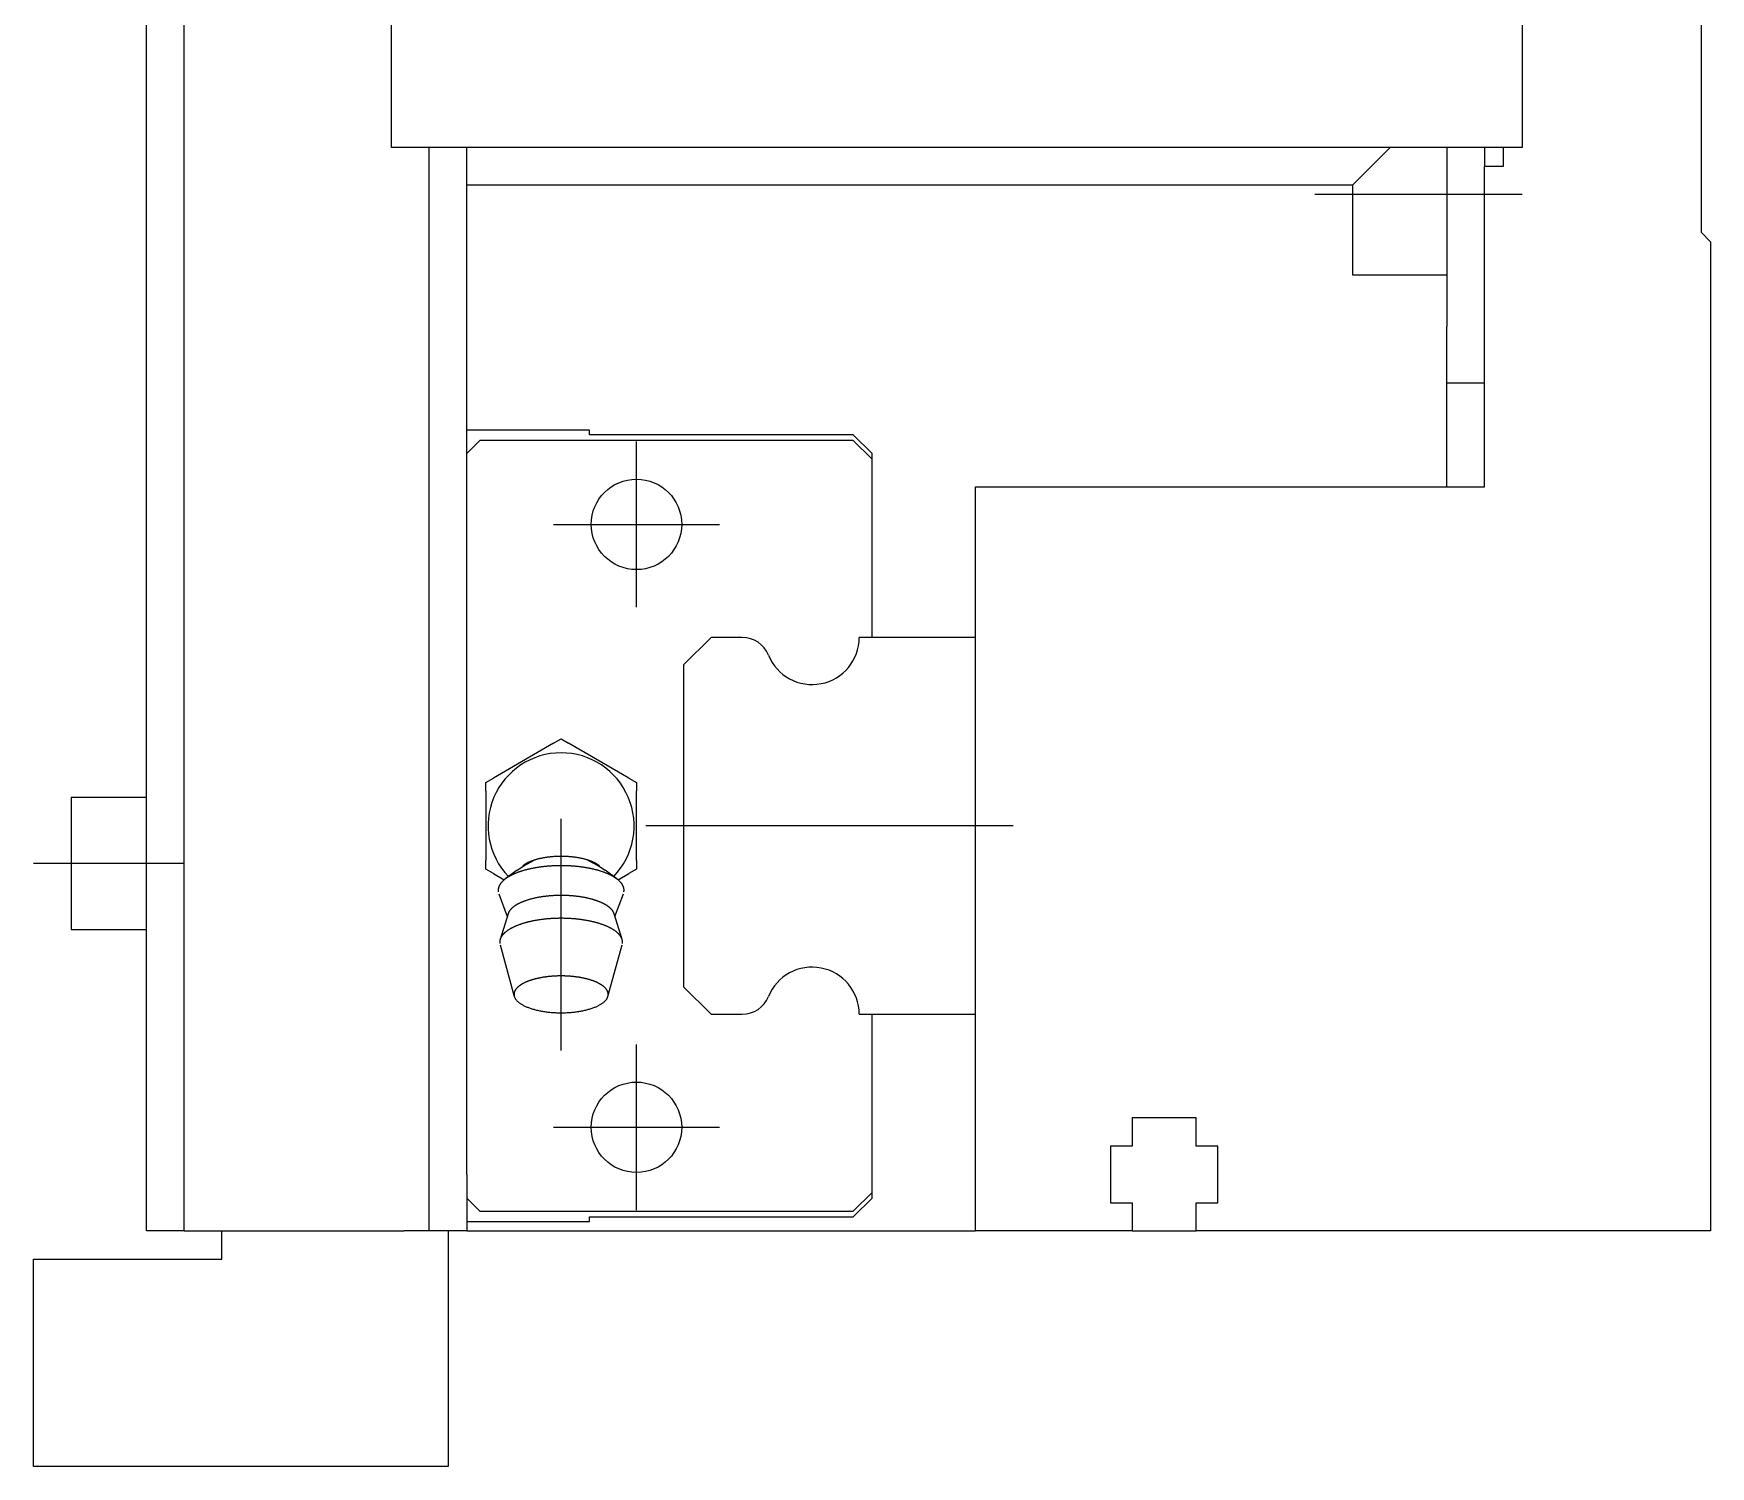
# Model space of a CAD drawing. Extents: x -94 to 687, y -24 to 362.
# Drawn here: x 597.7 to 686.7, y 139.9 to 215.9 of the extents above; entities that cross this region are included whole.
import ezdxf

# ---------------------------------------------------------------- set-up
doc = ezdxf.new("R2010")
doc.units = 0
doc.linetypes.add('CENTER', pattern=[50.8, 31.75, -6.35, 6.35, -6.35])
doc.layers.get('0').update_dxf_attribs({"linetype": 'CONTINUOUS'})
doc.layers.add('CENTER', color=1, linetype='CENTER')

msp = doc.modelspace()

# ---------------------------------------------------------------- linework, layer by layer
at = {"color": 7, "linetype": 'CONTINUOUS'}
for p, q in [((603.66, 155.4), (603.66, 344.4)), ((605.66, 155.4), (605.66, 344.4)), ((686.16, 294.4), (686.16, 205.4)), ((616.66, 209.9), (616.66, 289.9)), ((676.66, 289.9), (676.66, 209.9)), ((676.66, 209.9), (616.66, 209.9)), ((618.66, 155.4), (618.66, 209.9)), ((620.66, 155.4), (620.66, 209.9)), ((669.66, 209.9), (667.66, 207.9)), ((672.66, 209.9), (672.66, 200.4)), ((674.66, 209.9), (674.66, 208.9)), ((675.66, 209.9), (675.66, 208.9)), ((674.66, 191.9), (674.66, 208.9)), ((675.66, 208.9), (674.66, 208.9)), ((667.66, 207.9), (620.66, 207.9)), ((667.66, 207.9), (667.66, 207.4)), ((667.66, 207.4), (667.66, 203.15)), ((686.66, 204.9), (686.16, 205.4)), ((686.66, 204.9), (686.66, 152.4)), ((667.66, 203.15), (672.66, 203.15)), ((672.66, 197.4), (672.66, 200.4)), ((672.66, 191.9), (672.66, 197.4)), ((674.66, 197.4), (672.66, 197.4)), ((627.16, 194.9), (620.66, 194.9)), ((621.35, 194.35), (620.66, 193.66)), ((641.163, 194.35), (621.35, 194.35)), ((627.16, 194.65), (627.16, 194.9)), ((641.163, 194.65), (627.16, 194.65)), ((642.16, 193.653), (641.163, 194.65)), ((642.16, 193.353), (641.163, 194.35)), ((642.16, 193.353), (642.16, 193.653)), ((642.16, 183.9), (642.16, 193.353)), ((647.66, 191.9), (674.66, 191.9)), ((647.66, 183.9), (647.66, 191.9)), ((633.617, 183.9), (632.16, 182.443)), ((635.272, 183.9), (633.617, 183.9)), ((647.66, 183.9), (641.48, 183.9)), ((647.66, 163.9), (647.66, 183.9)), ((647.66, 163.9), (647.66, 183.9)), ((632.16, 182.443), (632.16, 165.357)), ((625.259, 178.282), (622.066, 176.438)), ((625.259, 178.282), (625.66, 178.513)), ((625.66, 178.513), (626.061, 178.282)), ((629.254, 176.438), (626.061, 178.282)), ((621.665, 176.207), (622.066, 176.438)), ((629.254, 176.438), (629.655, 176.207)), ((599.66, 175.4), (599.66, 171.9)), ((603.66, 175.4), (599.66, 175.4)), ((621.665, 175.744), (621.665, 176.207)), ((621.665, 175.744), (621.665, 172.056)), ((629.655, 176.207), (629.655, 175.744)), ((629.655, 172.056), (629.655, 175.744)), ((599.66, 171.9), (599.66, 168.4)), ((621.665, 171.593), (621.665, 172.056)), ((623.322, 171.55), (623.674, 171.784)), ((623.674, 171.784), (624.235, 172.08)), ((627.085, 172.08), (627.646, 171.784)), ((627.646, 171.784), (627.998, 171.55)), ((629.655, 172.056), (629.655, 171.593)), ((622.066, 171.362), (621.665, 171.593)), ((622.066, 171.362), (622.635, 171.033)), ((623.322, 171.55), (622.699, 171.083)), ((628.621, 171.083), (627.998, 171.55)), ((628.685, 171.033), (629.254, 171.362)), ((629.655, 171.593), (629.254, 171.362)), ((622.354, 170.293), (622.8, 169.086)), ((628.52, 169.086), (628.966, 170.293)), ((622.846, 169.232), (622.424, 167.871)), ((628.896, 167.871), (628.474, 169.232)), ((599.66, 168.4), (603.66, 168.4)), ((622.419, 167.581), (623.174, 164.851)), ((628.146, 164.851), (628.901, 167.581)), ((632.16, 165.357), (633.617, 163.9)), ((633.617, 163.9), (635.272, 163.9)), ((641.48, 163.9), (647.66, 163.9)), ((642.16, 154.447), (642.16, 163.9)), ((647.66, 152.4), (647.66, 163.9)), ((655.96, 158.4), (655.96, 156.9)), ((659.36, 158.4), (655.96, 158.4)), ((659.36, 156.9), (659.36, 158.4)), ((654.81, 156.9), (654.81, 153.9)), ((655.96, 156.9), (654.81, 156.9)), ((660.51, 156.9), (659.36, 156.9)), ((660.51, 153.9), (660.51, 156.9)), ((603.66, 152.4), (603.66, 155.4)), ((605.66, 152.4), (605.66, 155.4)), ((618.66, 152.4), (618.66, 155.4)), ((620.66, 155.4), (620.66, 152.4)), ((620.66, 154.14), (621.35, 153.45)), ((641.163, 153.45), (642.16, 154.447)), ((641.163, 153.15), (642.16, 154.147)), ((642.16, 154.147), (642.16, 154.447)), ((621.35, 153.45), (641.163, 153.45)), ((627.16, 153.15), (641.163, 153.15)), ((627.16, 152.9), (627.16, 153.15)), ((654.81, 153.9), (655.96, 153.9)), ((655.96, 153.9), (655.96, 152.4)), ((659.36, 153.9), (660.51, 153.9)), ((659.36, 152.4), (659.36, 153.9)), ((605.66, 152.4), (603.66, 152.4)), ((605.66, 152.4), (608.993, 152.4)), ((607.66, 150.9), (607.66, 152.4)), ((608.993, 152.4), (617.327, 152.4)), ((618.66, 152.4), (617.327, 152.4)), ((620.66, 152.4), (618.66, 152.4)), ((619.66, 152.4), (619.66, 139.9)), ((620.66, 152.9), (627.16, 152.9)), ((620.66, 152.4), (647.66, 152.4)), ((655.96, 152.4), (647.66, 152.4)), ((655.96, 152.4), (659.36, 152.4)), ((686.66, 152.4), (659.36, 152.4)), ((597.66, 139.9), (597.66, 150.9)), ((597.66, 150.9), (607.66, 150.9)), ((619.66, 139.9), (597.66, 139.9))]:
    msp.add_line(p, q, dxfattribs=at)
for points in [[(625.66, 171.785, 0), (625.624, 171.784, 0), (625.589, 171.784, 0), (625.553, 171.784, 0), (625.517, 171.783, 0), (625.481, 171.783, 0), (625.446, 171.782, 0), (625.41, 171.781, 0), (625.374, 171.78, 0), (625.339, 171.778, 0), (625.303, 171.777, 0), (625.268, 171.776, 0), (625.232, 171.774, 0), (625.197, 171.772, 0), (625.162, 171.77, 0), (625.126, 171.768, 0), (625.091, 171.765, 0), (625.056, 171.763, 0), (625.021, 171.76, 0), (624.986, 171.758, 0), (624.951, 171.755, 0), (624.916, 171.752, 0), (624.881, 171.749, 0), (624.846, 171.745, 0), (624.812, 171.742, 0), (624.777, 171.738, 0), (624.743, 171.734, 0), (624.708, 171.73, 0), (624.674, 171.726, 0), (624.64, 171.722, 0), (624.606, 171.718, 0), (624.572, 171.713, 0), (624.539, 171.709, 0), (624.505, 171.704, 0), (624.472, 171.699, 0), (624.438, 171.694, 0), (624.405, 171.689, 0), (624.372, 171.684, 0), (624.339, 171.678, 0), (624.306, 171.673, 0), (624.274, 171.667, 0), (624.241, 171.661, 0), (624.209, 171.655, 0), (624.177, 171.649, 0), (624.145, 171.643, 0), (624.113, 171.636, 0), (624.082, 171.63, 0), (624.05, 171.623, 0), (624.019, 171.616, 0), (623.988, 171.609, 0), (623.957, 171.602, 0), (623.926, 171.595, 0), (623.896, 171.588, 0), (623.866, 171.58, 0), (623.836, 171.573, 0), (623.806, 171.565, 0), (623.776, 171.557, 0), (623.747, 171.549, 0), (623.718, 171.541, 0), (623.689, 171.533, 0), (623.66, 171.525, 0), (623.631, 171.516, 0), (623.603, 171.508, 0), (623.575, 171.499, 0), (623.547, 171.49, 0), (623.52, 171.481, 0), (623.492, 171.472, 0), (623.465, 171.463, 0), (623.439, 171.454, 0), (623.412, 171.445, 0), (623.386, 171.435, 0), (623.36, 171.426, 0), (623.334, 171.416, 0), (623.308, 171.406, 0), (623.283, 171.396, 0), (623.258, 171.386, 0), (623.233, 171.376, 0), (623.209, 171.366, 0), (623.185, 171.356, 0), (623.161, 171.345, 0), (623.137, 171.335, 0), (623.114, 171.324, 0), (623.091, 171.314, 0), (623.069, 171.303, 0), (623.046, 171.292, 0), (623.024, 171.281, 0), (623.002, 171.27, 0), (622.981, 171.259, 0), (622.96, 171.247, 0), (622.939, 171.236, 0), (622.918, 171.225, 0), (622.898, 171.213, 0), (622.878, 171.202, 0), (622.858, 171.19, 0), (622.839, 171.178, 0), (622.82, 171.166, 0), (622.801, 171.154, 0), (622.783, 171.142, 0), (622.765, 171.13, 0), (622.747, 171.118, 0), (622.73, 171.106, 0), (622.713, 171.094, 0), (622.696, 171.081, 0), (622.68, 171.069, 0), (622.664, 171.056, 0), (622.649, 171.044, 0), (622.633, 171.031, 0), (622.618, 171.019, 0), (622.604, 171.006, 0), (622.589, 170.993, 0), (622.576, 170.98, 0), (622.562, 170.967, 0), (622.549, 170.954, 0), (622.536, 170.941, 0), (622.524, 170.928, 0), (622.511, 170.915, 0), (622.5, 170.902, 0), (622.488, 170.889, 0), (622.477, 170.875, 0), (622.467, 170.862, 0), (622.456, 170.849, 0), (622.446, 170.835, 0), (622.437, 170.822, 0), (622.428, 170.808, 0), (622.419, 170.795, 0), (622.41, 170.781, 0), (622.402, 170.768, 0), (622.395, 170.754, 0), (622.387, 170.74, 0)], [(627.69, 171.779, 0), (627.673, 171.793, 0), (627.655, 171.806, 0), (627.637, 171.82, 0), (627.617, 171.834, 0), (627.598, 171.847, 0), (627.577, 171.86, 0), (627.556, 171.873, 0), (627.534, 171.886, 0), (627.512, 171.899, 0), (627.49, 171.912, 0), (627.466, 171.924, 0), (627.442, 171.937, 0), (627.418, 171.949, 0), (627.393, 171.961, 0), (627.368, 171.973, 0), (627.341, 171.984, 0), (627.315, 171.996, 0), (627.288, 172.007, 0), (627.26, 172.018, 0), (627.232, 172.029, 0), (627.204, 172.04, 0), (627.175, 172.05, 0), (627.145, 172.06, 0), (627.115, 172.071, 0), (627.085, 172.08, 0), (627.054, 172.09, 0), (627.023, 172.1, 0), (626.991, 172.109, 0), (626.959, 172.118, 0), (626.926, 172.127, 0), (626.894, 172.135, 0), (626.86, 172.144, 0), (626.827, 172.152, 0), (626.793, 172.16, 0), (626.758, 172.167, 0), (626.724, 172.175, 0), (626.689, 172.182, 0), (626.653, 172.189, 0), (626.618, 172.196, 0), (626.582, 172.202, 0), (626.545, 172.208, 0), (626.509, 172.214, 0), (626.472, 172.22, 0), (626.435, 172.225, 0), (626.398, 172.231, 0), (626.36, 172.235, 0), (626.323, 172.24, 0), (626.285, 172.245, 0), (626.247, 172.249, 0), (626.208, 172.253, 0), (626.17, 172.256, 0), (626.131, 172.26, 0), (626.092, 172.263, 0), (626.054, 172.266, 0), (626.015, 172.268, 0), (625.975, 172.27, 0), (625.936, 172.272, 0), (625.897, 172.274, 0), (625.858, 172.276, 0), (625.818, 172.277, 0), (625.779, 172.278, 0), (625.739, 172.279, 0), (625.7, 172.279, 0), (625.66, 172.279, 0), (625.62, 172.279, 0), (625.581, 172.279, 0), (625.541, 172.278, 0), (625.502, 172.277, 0), (625.462, 172.276, 0), (625.423, 172.274, 0), (625.384, 172.272, 0), (625.345, 172.27, 0), (625.305, 172.268, 0), (625.266, 172.266, 0), (625.228, 172.263, 0), (625.189, 172.26, 0), (625.15, 172.256, 0), (625.112, 172.253, 0), (625.073, 172.249, 0), (625.035, 172.245, 0), (624.997, 172.24, 0), (624.96, 172.235, 0), (624.922, 172.231, 0), (624.885, 172.225, 0), (624.848, 172.22, 0), (624.811, 172.214, 0), (624.775, 172.208, 0), (624.738, 172.202, 0), (624.702, 172.196, 0), (624.667, 172.189, 0), (624.631, 172.182, 0), (624.596, 172.175, 0), (624.562, 172.167, 0), (624.527, 172.16, 0), (624.493, 172.152, 0), (624.46, 172.144, 0), (624.426, 172.135, 0), (624.394, 172.127, 0), (624.361, 172.118, 0), (624.329, 172.109, 0), (624.297, 172.1, 0), (624.266, 172.09, 0), (624.235, 172.08, 0), (624.205, 172.071, 0), (624.175, 172.06, 0), (624.145, 172.05, 0), (624.116, 172.04, 0), (624.088, 172.029, 0), (624.06, 172.018, 0), (624.032, 172.007, 0), (624.005, 171.996, 0), (623.979, 171.984, 0), (623.952, 171.973, 0), (623.927, 171.961, 0), (623.902, 171.949, 0), (623.878, 171.937, 0), (623.854, 171.924, 0), (623.83, 171.912, 0), (623.808, 171.899, 0), (623.786, 171.886, 0), (623.764, 171.873, 0), (623.743, 171.86, 0), (623.722, 171.847, 0), (623.703, 171.834, 0), (623.683, 171.82, 0), (623.665, 171.806, 0), (623.647, 171.793, 0), (623.63, 171.779, 0)], [(628.933, 170.74, 0), (628.925, 170.754, 0), (628.918, 170.768, 0), (628.91, 170.781, 0), (628.901, 170.795, 0), (628.892, 170.808, 0), (628.883, 170.822, 0), (628.874, 170.835, 0), (628.864, 170.849, 0), (628.853, 170.862, 0), (628.843, 170.875, 0), (628.832, 170.889, 0), (628.82, 170.902, 0), (628.809, 170.915, 0), (628.796, 170.928, 0), (628.784, 170.941, 0), (628.771, 170.954, 0), (628.758, 170.967, 0), (628.744, 170.98, 0), (628.731, 170.993, 0), (628.716, 171.006, 0), (628.702, 171.019, 0), (628.687, 171.031, 0), (628.671, 171.044, 0), (628.656, 171.056, 0), (628.64, 171.069, 0), (628.624, 171.081, 0), (628.607, 171.094, 0), (628.59, 171.106, 0), (628.573, 171.118, 0), (628.555, 171.13, 0), (628.537, 171.142, 0), (628.519, 171.154, 0), (628.5, 171.166, 0), (628.481, 171.178, 0), (628.462, 171.19, 0), (628.442, 171.202, 0), (628.422, 171.213, 0), (628.402, 171.225, 0), (628.381, 171.236, 0), (628.36, 171.247, 0), (628.339, 171.259, 0), (628.318, 171.27, 0), (628.296, 171.281, 0), (628.274, 171.292, 0), (628.251, 171.303, 0), (628.229, 171.314, 0), (628.206, 171.324, 0), (628.183, 171.335, 0), (628.159, 171.345, 0), (628.135, 171.356, 0), (628.111, 171.366, 0), (628.087, 171.376, 0), (628.062, 171.386, 0), (628.037, 171.396, 0), (628.012, 171.406, 0), (627.986, 171.416, 0), (627.96, 171.426, 0), (627.934, 171.435, 0), (627.908, 171.445, 0), (627.881, 171.454, 0), (627.855, 171.463, 0), (627.828, 171.472, 0), (627.8, 171.481, 0), (627.773, 171.49, 0), (627.745, 171.499, 0), (627.717, 171.508, 0), (627.689, 171.516, 0), (627.66, 171.525, 0), (627.631, 171.533, 0), (627.602, 171.541, 0), (627.573, 171.549, 0), (627.544, 171.557, 0), (627.514, 171.565, 0), (627.484, 171.573, 0), (627.454, 171.58, 0), (627.424, 171.588, 0), (627.394, 171.595, 0), (627.363, 171.602, 0), (627.332, 171.609, 0), (627.301, 171.616, 0), (627.27, 171.623, 0), (627.238, 171.63, 0), (627.207, 171.636, 0), (627.175, 171.643, 0), (627.143, 171.649, 0), (627.111, 171.655, 0), (627.079, 171.661, 0), (627.046, 171.667, 0), (627.014, 171.673, 0), (626.981, 171.678, 0), (626.948, 171.684, 0), (626.915, 171.689, 0), (626.882, 171.694, 0), (626.848, 171.699, 0), (626.815, 171.704, 0), (626.781, 171.709, 0), (626.748, 171.713, 0), (626.714, 171.718, 0), (626.68, 171.722, 0), (626.646, 171.726, 0), (626.612, 171.73, 0), (626.577, 171.734, 0), (626.543, 171.738, 0), (626.508, 171.742, 0), (626.474, 171.745, 0), (626.439, 171.749, 0), (626.404, 171.752, 0), (626.369, 171.755, 0), (626.334, 171.758, 0), (626.299, 171.76, 0), (626.264, 171.763, 0), (626.229, 171.765, 0), (626.194, 171.768, 0), (626.158, 171.77, 0), (626.123, 171.772, 0), (626.088, 171.774, 0), (626.052, 171.776, 0), (626.017, 171.777, 0), (625.981, 171.778, 0), (625.946, 171.78, 0), (625.91, 171.781, 0), (625.874, 171.782, 0), (625.839, 171.783, 0), (625.803, 171.783, 0), (625.767, 171.784, 0), (625.731, 171.784, 0), (625.696, 171.784, 0), (625.66, 171.785, 0)], [(622.387, 170.74, 0), (622.386, 170.738, 0), (622.385, 170.735, 0), (622.383, 170.733, 0), (622.382, 170.73, 0), (622.381, 170.727, 0), (622.38, 170.725, 0), (622.378, 170.722, 0), (622.377, 170.72, 0), (622.376, 170.717, 0), (622.375, 170.714, 0), (622.373, 170.712, 0), (622.372, 170.709, 0), (622.371, 170.707, 0), (622.37, 170.704, 0), (622.369, 170.702, 0), (622.368, 170.699, 0), (622.366, 170.696, 0), (622.365, 170.694, 0), (622.364, 170.691, 0), (622.363, 170.689, 0), (622.362, 170.686, 0), (622.361, 170.683, 0), (622.36, 170.681, 0), (622.359, 170.678, 0), (622.358, 170.676, 0), (622.357, 170.673, 0), (622.356, 170.67, 0), (622.355, 170.668, 0), (622.354, 170.665, 0), (622.353, 170.663, 0), (622.352, 170.66, 0), (622.351, 170.657, 0), (622.35, 170.655, 0), (622.349, 170.652, 0), (622.349, 170.65, 0), (622.348, 170.647, 0), (622.347, 170.644, 0), (622.346, 170.642, 0), (622.345, 170.639, 0), (622.344, 170.637, 0), (622.343, 170.634, 0), (622.343, 170.631, 0), (622.342, 170.629, 0), (622.341, 170.626, 0), (622.34, 170.624, 0), (622.34, 170.621, 0), (622.339, 170.618, 0), (622.338, 170.616, 0), (622.338, 170.613, 0), (622.337, 170.611, 0), (622.336, 170.608, 0), (622.336, 170.605, 0), (622.335, 170.603, 0), (622.334, 170.6, 0), (622.334, 170.597, 0), (622.333, 170.595, 0), (622.332, 170.592, 0), (622.332, 170.59, 0), (622.331, 170.587, 0), (622.331, 170.584, 0), (622.33, 170.582, 0), (622.33, 170.579, 0), (622.329, 170.577, 0), (622.329, 170.574, 0), (622.328, 170.571, 0), (622.328, 170.569, 0), (622.327, 170.566, 0), (622.327, 170.563, 0), (622.326, 170.561, 0), (622.326, 170.558, 0), (622.326, 170.556, 0), (622.325, 170.553, 0), (622.325, 170.55, 0), (622.325, 170.548, 0), (622.324, 170.545, 0), (622.324, 170.542, 0), (622.324, 170.54, 0), (622.323, 170.537, 0), (622.323, 170.535, 0), (622.323, 170.532, 0), (622.322, 170.529, 0), (622.322, 170.527, 0), (622.322, 170.524, 0), (622.322, 170.521, 0), (622.322, 170.519, 0), (622.321, 170.516, 0), (622.321, 170.514, 0), (622.321, 170.511, 0), (622.321, 170.508, 0), (622.321, 170.506, 0), (622.321, 170.503, 0), (622.32, 170.5, 0), (622.32, 170.498, 0), (622.32, 170.495, 0), (622.32, 170.493, 0), (622.32, 170.49, 0), (622.32, 170.487, 0), (622.32, 170.485, 0), (622.32, 170.482, 0), (622.32, 170.479, 0), (622.32, 170.477, 0), (622.32, 170.474, 0), (622.32, 170.472, 0), (622.32, 170.469, 0), (622.32, 170.466, 0), (622.32, 170.464, 0), (622.32, 170.461, 0), (622.32, 170.458, 0), (622.321, 170.456, 0), (622.321, 170.453, 0), (622.321, 170.451, 0), (622.321, 170.448, 0), (622.321, 170.445, 0), (622.321, 170.443, 0), (622.322, 170.44, 0), (622.322, 170.437, 0), (622.322, 170.435, 0), (622.322, 170.432, 0), (622.322, 170.43, 0), (622.323, 170.427, 0), (622.323, 170.424, 0), (622.323, 170.422, 0), (622.324, 170.419, 0), (622.324, 170.416, 0), (622.324, 170.414, 0), (622.325, 170.411, 0), (622.325, 170.409, 0), (622.325, 170.406, 0)], [(625.66, 170.206, 0), (625.626, 170.206, 0), (625.593, 170.206, 0), (625.559, 170.206, 0), (625.525, 170.205, 0), (625.491, 170.204, 0), (625.458, 170.204, 0), (625.424, 170.203, 0), (625.39, 170.201, 0), (625.357, 170.2, 0), (625.323, 170.199, 0), (625.29, 170.197, 0), (625.256, 170.195, 0), (625.223, 170.193, 0), (625.19, 170.191, 0), (625.157, 170.189, 0), (625.123, 170.186, 0), (625.09, 170.184, 0), (625.057, 170.181, 0), (625.024, 170.178, 0), (624.991, 170.175, 0), (624.959, 170.172, 0), (624.926, 170.169, 0), (624.894, 170.165, 0), (624.861, 170.162, 0), (624.829, 170.158, 0), (624.797, 170.154, 0), (624.765, 170.15, 0), (624.733, 170.146, 0), (624.701, 170.141, 0), (624.669, 170.137, 0), (624.638, 170.132, 0), (624.606, 170.127, 0), (624.575, 170.122, 0), (624.544, 170.117, 0), (624.513, 170.112, 0), (624.482, 170.106, 0), (624.451, 170.101, 0), (624.421, 170.095, 0), (624.391, 170.089, 0), (624.361, 170.083, 0), (624.331, 170.077, 0), (624.301, 170.071, 0), (624.272, 170.065, 0), (624.242, 170.058, 0), (624.213, 170.051, 0), (624.184, 170.045, 0), (624.156, 170.038, 0), (624.127, 170.031, 0), (624.099, 170.023, 0), (624.071, 170.016, 0), (624.043, 170.009, 0), (624.015, 170.001, 0), (623.988, 169.993, 0), (623.961, 169.985, 0), (623.934, 169.977, 0), (623.907, 169.969, 0), (623.881, 169.961, 0), (623.855, 169.953, 0), (623.829, 169.944, 0), (623.803, 169.936, 0), (623.778, 169.927, 0), (623.753, 169.918, 0), (623.728, 169.909, 0), (623.703, 169.9, 0), (623.679, 169.891, 0), (623.655, 169.882, 0), (623.631, 169.873, 0), (623.608, 169.863, 0), (623.585, 169.853, 0), (623.562, 169.844, 0), (623.539, 169.834, 0), (623.517, 169.824, 0), (623.495, 169.814, 0), (623.474, 169.804, 0), (623.452, 169.794, 0), (623.431, 169.783, 0), (623.411, 169.773, 0), (623.39, 169.762, 0), (623.37, 169.752, 0), (623.35, 169.741, 0), (623.331, 169.73, 0), (623.312, 169.719, 0), (623.293, 169.708, 0), (623.275, 169.697, 0), (623.257, 169.686, 0), (623.239, 169.675, 0), (623.222, 169.664, 0), (623.205, 169.652, 0), (623.188, 169.641, 0), (623.171, 169.629, 0), (623.156, 169.618, 0), (623.14, 169.606, 0), (623.125, 169.594, 0), (623.11, 169.583, 0), (623.095, 169.571, 0), (623.081, 169.559, 0), (623.067, 169.547, 0), (623.054, 169.535, 0), (623.041, 169.522, 0), (623.028, 169.51, 0), (623.015, 169.498, 0), (623.004, 169.486, 0), (622.992, 169.473, 0), (622.981, 169.461, 0), (622.97, 169.448, 0), (622.959, 169.436, 0), (622.949, 169.423, 0), (622.94, 169.411, 0), (622.93, 169.398, 0), (622.921, 169.385, 0), (622.913, 169.372, 0), (622.905, 169.36, 0), (622.897, 169.347, 0), (622.89, 169.334, 0), (622.883, 169.321, 0), (622.876, 169.308, 0), (622.87, 169.295, 0), (622.864, 169.282, 0), (622.859, 169.269, 0), (622.854, 169.256, 0), (622.849, 169.243, 0), (622.845, 169.23, 0), (622.841, 169.217, 0), (622.838, 169.204, 0), (622.835, 169.191, 0), (622.832, 169.177, 0), (622.83, 169.164, 0), (622.828, 169.151, 0)], [(628.492, 169.151, 0), (628.49, 169.164, 0), (628.488, 169.177, 0), (628.485, 169.191, 0), (628.482, 169.204, 0), (628.479, 169.217, 0), (628.475, 169.23, 0), (628.471, 169.243, 0), (628.466, 169.256, 0), (628.461, 169.269, 0), (628.456, 169.282, 0), (628.45, 169.295, 0), (628.444, 169.308, 0), (628.437, 169.321, 0), (628.43, 169.334, 0), (628.423, 169.347, 0), (628.415, 169.36, 0), (628.407, 169.372, 0), (628.399, 169.385, 0), (628.39, 169.398, 0), (628.38, 169.411, 0), (628.371, 169.423, 0), (628.361, 169.436, 0), (628.35, 169.448, 0), (628.339, 169.461, 0), (628.328, 169.473, 0), (628.316, 169.486, 0), (628.305, 169.498, 0), (628.292, 169.51, 0), (628.279, 169.522, 0), (628.266, 169.535, 0), (628.253, 169.547, 0), (628.239, 169.559, 0), (628.225, 169.571, 0), (628.21, 169.583, 0), (628.195, 169.594, 0), (628.18, 169.606, 0), (628.164, 169.618, 0), (628.149, 169.629, 0), (628.132, 169.641, 0), (628.115, 169.652, 0), (628.098, 169.664, 0), (628.081, 169.675, 0), (628.063, 169.686, 0), (628.045, 169.697, 0), (628.027, 169.708, 0), (628.008, 169.719, 0), (627.989, 169.73, 0), (627.97, 169.741, 0), (627.95, 169.752, 0), (627.93, 169.762, 0), (627.909, 169.773, 0), (627.889, 169.783, 0), (627.868, 169.794, 0), (627.846, 169.804, 0), (627.825, 169.814, 0), (627.803, 169.824, 0), (627.781, 169.834, 0), (627.758, 169.844, 0), (627.735, 169.853, 0), (627.712, 169.863, 0), (627.689, 169.873, 0), (627.665, 169.882, 0), (627.641, 169.891, 0), (627.617, 169.9, 0), (627.592, 169.909, 0), (627.567, 169.918, 0), (627.542, 169.927, 0), (627.517, 169.936, 0), (627.491, 169.944, 0), (627.465, 169.953, 0), (627.439, 169.961, 0), (627.413, 169.969, 0), (627.386, 169.977, 0), (627.359, 169.985, 0), (627.332, 169.993, 0), (627.305, 170.001, 0), (627.277, 170.009, 0), (627.249, 170.016, 0), (627.221, 170.023, 0), (627.193, 170.031, 0), (627.164, 170.038, 0), (627.136, 170.045, 0), (627.107, 170.051, 0), (627.078, 170.058, 0), (627.048, 170.065, 0), (627.019, 170.071, 0), (626.989, 170.077, 0), (626.959, 170.083, 0), (626.929, 170.089, 0), (626.899, 170.095, 0), (626.869, 170.101, 0), (626.838, 170.106, 0), (626.807, 170.112, 0), (626.776, 170.117, 0), (626.745, 170.122, 0), (626.714, 170.127, 0), (626.682, 170.132, 0), (626.651, 170.137, 0), (626.619, 170.141, 0), (626.587, 170.146, 0), (626.555, 170.15, 0), (626.523, 170.154, 0), (626.491, 170.158, 0), (626.459, 170.162, 0), (626.426, 170.165, 0), (626.394, 170.169, 0), (626.361, 170.172, 0), (626.329, 170.175, 0), (626.296, 170.178, 0), (626.263, 170.181, 0), (626.23, 170.184, 0), (626.197, 170.186, 0), (626.163, 170.189, 0), (626.13, 170.191, 0), (626.097, 170.193, 0), (626.064, 170.195, 0), (626.03, 170.197, 0), (625.997, 170.199, 0), (625.963, 170.2, 0), (625.93, 170.201, 0), (625.896, 170.203, 0), (625.862, 170.204, 0), (625.829, 170.204, 0), (625.795, 170.205, 0), (625.761, 170.206, 0), (625.727, 170.206, 0), (625.694, 170.206, 0), (625.66, 170.206, 0)], [(628.995, 170.406, 0), (628.995, 170.409, 0), (628.995, 170.411, 0), (628.996, 170.414, 0), (628.996, 170.416, 0), (628.996, 170.419, 0), (628.997, 170.422, 0), (628.997, 170.424, 0), (628.997, 170.427, 0), (628.998, 170.43, 0), (628.998, 170.432, 0), (628.998, 170.435, 0), (628.998, 170.437, 0), (628.998, 170.44, 0), (628.999, 170.443, 0), (628.999, 170.445, 0), (628.999, 170.448, 0), (628.999, 170.451, 0), (628.999, 170.453, 0), (628.999, 170.456, 0), (629, 170.458, 0), (629, 170.461, 0), (629, 170.464, 0), (629, 170.466, 0), (629, 170.469, 0), (629, 170.472, 0), (629, 170.474, 0), (629, 170.477, 0), (629, 170.479, 0), (629, 170.482, 0), (629, 170.485, 0), (629, 170.487, 0), (629, 170.49, 0), (629, 170.493, 0), (629, 170.495, 0), (629, 170.498, 0), (629, 170.5, 0), (628.999, 170.503, 0), (628.999, 170.506, 0), (628.999, 170.508, 0), (628.999, 170.511, 0), (628.999, 170.514, 0), (628.999, 170.516, 0), (628.998, 170.519, 0), (628.998, 170.521, 0), (628.998, 170.524, 0), (628.998, 170.527, 0), (628.998, 170.529, 0), (628.997, 170.532, 0), (628.997, 170.535, 0), (628.997, 170.537, 0), (628.996, 170.54, 0), (628.996, 170.542, 0), (628.996, 170.545, 0), (628.995, 170.548, 0), (628.995, 170.55, 0), (628.995, 170.553, 0), (628.994, 170.556, 0), (628.994, 170.558, 0), (628.994, 170.561, 0), (628.993, 170.563, 0), (628.993, 170.566, 0), (628.992, 170.569, 0), (628.992, 170.571, 0), (628.991, 170.574, 0), (628.991, 170.577, 0), (628.99, 170.579, 0), (628.99, 170.582, 0), (628.989, 170.584, 0), (628.989, 170.587, 0), (628.988, 170.59, 0), (628.988, 170.592, 0), (628.987, 170.595, 0), (628.986, 170.597, 0), (628.986, 170.6, 0), (628.985, 170.603, 0), (628.984, 170.605, 0), (628.984, 170.608, 0), (628.983, 170.611, 0), (628.982, 170.613, 0), (628.982, 170.616, 0), (628.981, 170.618, 0), (628.98, 170.621, 0), (628.98, 170.624, 0), (628.979, 170.626, 0), (628.978, 170.629, 0), (628.977, 170.631, 0), (628.977, 170.634, 0), (628.976, 170.637, 0), (628.975, 170.639, 0), (628.974, 170.642, 0), (628.973, 170.644, 0), (628.972, 170.647, 0), (628.971, 170.65, 0), (628.971, 170.652, 0), (628.97, 170.655, 0), (628.969, 170.657, 0), (628.968, 170.66, 0), (628.967, 170.663, 0), (628.966, 170.665, 0), (628.965, 170.668, 0), (628.964, 170.67, 0), (628.963, 170.673, 0), (628.962, 170.676, 0), (628.961, 170.678, 0), (628.96, 170.681, 0), (628.959, 170.683, 0), (628.958, 170.686, 0), (628.957, 170.689, 0), (628.956, 170.691, 0), (628.955, 170.694, 0), (628.954, 170.696, 0), (628.952, 170.699, 0), (628.951, 170.702, 0), (628.95, 170.704, 0), (628.949, 170.707, 0), (628.948, 170.709, 0), (628.947, 170.712, 0), (628.945, 170.714, 0), (628.944, 170.717, 0), (628.943, 170.72, 0), (628.942, 170.722, 0), (628.94, 170.725, 0), (628.939, 170.727, 0), (628.938, 170.73, 0), (628.937, 170.733, 0), (628.935, 170.735, 0), (628.934, 170.738, 0), (628.933, 170.74, 0)], [(625.66, 168.992, 0), (625.621, 168.992, 0), (625.582, 168.991, 0), (625.544, 168.991, 0), (625.505, 168.99, 0), (625.466, 168.99, 0), (625.427, 168.989, 0), (625.389, 168.987, 0), (625.35, 168.986, 0), (625.311, 168.984, 0), (625.273, 168.983, 0), (625.234, 168.981, 0), (625.196, 168.979, 0), (625.158, 168.977, 0), (625.119, 168.974, 0), (625.081, 168.972, 0), (625.043, 168.969, 0), (625.005, 168.966, 0), (624.967, 168.963, 0), (624.929, 168.959, 0), (624.891, 168.956, 0), (624.854, 168.952, 0), (624.816, 168.948, 0), (624.779, 168.944, 0), (624.741, 168.94, 0), (624.704, 168.936, 0), (624.667, 168.931, 0), (624.63, 168.927, 0), (624.594, 168.922, 0), (624.557, 168.917, 0), (624.521, 168.911, 0), (624.484, 168.906, 0), (624.448, 168.9, 0), (624.412, 168.895, 0), (624.376, 168.889, 0), (624.341, 168.883, 0), (624.305, 168.877, 0), (624.27, 168.87, 0), (624.235, 168.864, 0), (624.201, 168.857, 0), (624.166, 168.85, 0), (624.132, 168.843, 0), (624.097, 168.836, 0), (624.063, 168.829, 0), (624.03, 168.821, 0), (623.996, 168.813, 0), (623.963, 168.806, 0), (623.93, 168.798, 0), (623.897, 168.789, 0), (623.865, 168.781, 0), (623.832, 168.773, 0), (623.8, 168.764, 0), (623.769, 168.755, 0), (623.737, 168.747, 0), (623.706, 168.738, 0), (623.675, 168.728, 0), (623.644, 168.719, 0), (623.614, 168.71, 0), (623.584, 168.7, 0), (623.554, 168.69, 0), (623.525, 168.681, 0), (623.496, 168.671, 0), (623.467, 168.66, 0), (623.438, 168.65, 0), (623.41, 168.64, 0), (623.382, 168.629, 0), (623.354, 168.619, 0), (623.327, 168.608, 0), (623.3, 168.597, 0), (623.274, 168.586, 0), (623.247, 168.575, 0), (623.221, 168.563, 0), (623.196, 168.552, 0), (623.171, 168.54, 0), (623.146, 168.529, 0), (623.121, 168.517, 0), (623.097, 168.505, 0), (623.073, 168.493, 0), (623.05, 168.481, 0), (623.027, 168.469, 0), (623.004, 168.457, 0), (622.982, 168.444, 0), (622.96, 168.432, 0), (622.938, 168.419, 0), (622.917, 168.406, 0), (622.896, 168.394, 0), (622.876, 168.381, 0), (622.856, 168.368, 0), (622.836, 168.355, 0), (622.817, 168.341, 0), (622.798, 168.328, 0), (622.78, 168.315, 0), (622.762, 168.301, 0), (622.745, 168.288, 0), (622.727, 168.274, 0), (622.711, 168.261, 0), (622.694, 168.247, 0), (622.678, 168.233, 0), (622.663, 168.219, 0), (622.648, 168.205, 0), (622.633, 168.191, 0), (622.619, 168.177, 0), (622.605, 168.163, 0), (622.592, 168.149, 0), (622.579, 168.134, 0), (622.567, 168.12, 0), (622.555, 168.106, 0), (622.543, 168.091, 0), (622.532, 168.077, 0), (622.521, 168.062, 0), (622.511, 168.047, 0), (622.501, 168.033, 0), (622.492, 168.018, 0), (622.483, 168.003, 0), (622.474, 167.988, 0), (622.466, 167.974, 0), (622.459, 167.959, 0), (622.452, 167.944, 0), (622.445, 167.929, 0), (622.439, 167.914, 0), (622.433, 167.899, 0), (622.428, 167.884, 0), (622.423, 167.869, 0), (622.419, 167.854, 0), (622.415, 167.839, 0), (622.411, 167.824, 0), (622.408, 167.808, 0), (622.406, 167.793, 0), (622.404, 167.778, 0)], [(628.916, 167.778, 0), (628.914, 167.793, 0), (628.912, 167.808, 0), (628.909, 167.824, 0), (628.905, 167.839, 0), (628.901, 167.854, 0), (628.897, 167.869, 0), (628.892, 167.884, 0), (628.887, 167.899, 0), (628.881, 167.914, 0), (628.875, 167.929, 0), (628.868, 167.944, 0), (628.861, 167.959, 0), (628.854, 167.974, 0), (628.846, 167.988, 0), (628.837, 168.003, 0), (628.828, 168.018, 0), (628.819, 168.033, 0), (628.809, 168.047, 0), (628.799, 168.062, 0), (628.788, 168.077, 0), (628.777, 168.091, 0), (628.765, 168.106, 0), (628.753, 168.12, 0), (628.741, 168.134, 0), (628.728, 168.149, 0), (628.715, 168.163, 0), (628.701, 168.177, 0), (628.687, 168.191, 0), (628.672, 168.205, 0), (628.657, 168.219, 0), (628.642, 168.233, 0), (628.626, 168.247, 0), (628.609, 168.261, 0), (628.593, 168.274, 0), (628.575, 168.288, 0), (628.558, 168.301, 0), (628.54, 168.315, 0), (628.522, 168.328, 0), (628.503, 168.341, 0), (628.484, 168.355, 0), (628.464, 168.368, 0), (628.444, 168.381, 0), (628.424, 168.394, 0), (628.403, 168.406, 0), (628.382, 168.419, 0), (628.36, 168.432, 0), (628.338, 168.444, 0), (628.316, 168.457, 0), (628.293, 168.469, 0), (628.27, 168.481, 0), (628.247, 168.493, 0), (628.223, 168.505, 0), (628.199, 168.517, 0), (628.174, 168.529, 0), (628.149, 168.54, 0), (628.124, 168.552, 0), (628.099, 168.563, 0), (628.073, 168.575, 0), (628.046, 168.586, 0), (628.02, 168.597, 0), (627.993, 168.608, 0), (627.966, 168.619, 0), (627.938, 168.629, 0), (627.91, 168.64, 0), (627.882, 168.65, 0), (627.853, 168.66, 0), (627.824, 168.671, 0), (627.795, 168.681, 0), (627.766, 168.69, 0), (627.736, 168.7, 0), (627.706, 168.71, 0), (627.676, 168.719, 0), (627.645, 168.728, 0), (627.614, 168.738, 0), (627.583, 168.747, 0), (627.551, 168.755, 0), (627.52, 168.764, 0), (627.488, 168.773, 0), (627.455, 168.781, 0), (627.423, 168.789, 0), (627.39, 168.798, 0), (627.357, 168.806, 0), (627.324, 168.813, 0), (627.29, 168.821, 0), (627.257, 168.829, 0), (627.223, 168.836, 0), (627.188, 168.843, 0), (627.154, 168.85, 0), (627.119, 168.857, 0), (627.085, 168.864, 0), (627.05, 168.87, 0), (627.015, 168.877, 0), (626.979, 168.883, 0), (626.944, 168.889, 0), (626.908, 168.895, 0), (626.872, 168.9, 0), (626.836, 168.906, 0), (626.799, 168.911, 0), (626.763, 168.917, 0), (626.726, 168.922, 0), (626.69, 168.927, 0), (626.653, 168.931, 0), (626.616, 168.936, 0), (626.579, 168.94, 0), (626.541, 168.944, 0), (626.504, 168.948, 0), (626.466, 168.952, 0), (626.429, 168.956, 0), (626.391, 168.959, 0), (626.353, 168.963, 0), (626.315, 168.966, 0), (626.277, 168.969, 0), (626.239, 168.972, 0), (626.201, 168.974, 0), (626.162, 168.977, 0), (626.124, 168.979, 0), (626.086, 168.981, 0), (626.047, 168.983, 0), (626.009, 168.984, 0), (625.97, 168.986, 0), (625.931, 168.987, 0), (625.893, 168.989, 0), (625.854, 168.99, 0), (625.815, 168.99, 0), (625.776, 168.991, 0), (625.738, 168.991, 0), (625.699, 168.992, 0), (625.66, 168.992, 0)], [(622.404, 167.778, 0), (622.404, 167.777, 0), (622.403, 167.776, 0), (622.403, 167.776, 0), (622.403, 167.775, 0), (622.403, 167.774, 0), (622.403, 167.773, 0), (622.403, 167.772, 0), (622.403, 167.771, 0), (622.403, 167.77, 0), (622.403, 167.769, 0), (622.403, 167.768, 0), (622.402, 167.768, 0), (622.402, 167.767, 0), (622.402, 167.766, 0), (622.402, 167.765, 0), (622.402, 167.764, 0), (622.402, 167.763, 0), (622.402, 167.762, 0), (622.402, 167.761, 0), (622.402, 167.76, 0), (622.402, 167.76, 0), (622.402, 167.759, 0), (622.402, 167.758, 0), (622.402, 167.757, 0), (622.401, 167.756, 0), (622.401, 167.755, 0), (622.401, 167.754, 0), (622.401, 167.753, 0), (622.401, 167.752, 0), (622.401, 167.751, 0), (622.401, 167.751, 0), (622.401, 167.75, 0), (622.401, 167.749, 0), (622.401, 167.748, 0), (622.401, 167.747, 0), (622.401, 167.746, 0), (622.401, 167.745, 0), (622.401, 167.744, 0), (622.401, 167.743, 0), (622.401, 167.743, 0), (622.401, 167.742, 0), (622.401, 167.741, 0), (622.4, 167.74, 0), (622.4, 167.739, 0), (622.4, 167.738, 0), (622.4, 167.737, 0), (622.4, 167.736, 0), (622.4, 167.735, 0), (622.4, 167.735, 0), (622.4, 167.734, 0), (622.4, 167.733, 0), (622.4, 167.732, 0), (622.4, 167.731, 0), (622.4, 167.73, 0), (622.4, 167.729, 0), (622.4, 167.728, 0), (622.4, 167.727, 0), (622.4, 167.727, 0), (622.4, 167.726, 0), (622.4, 167.725, 0), (622.4, 167.724, 0), (622.4, 167.723, 0), (622.4, 167.722, 0), (622.4, 167.721, 0), (622.4, 167.72, 0), (622.4, 167.719, 0), (622.4, 167.719, 0), (622.4, 167.718, 0), (622.4, 167.717, 0), (622.4, 167.716, 0), (622.4, 167.715, 0), (622.4, 167.714, 0), (622.4, 167.713, 0), (622.4, 167.712, 0), (622.4, 167.711, 0), (622.4, 167.711, 0), (622.4, 167.71, 0), (622.4, 167.709, 0), (622.4, 167.708, 0), (622.4, 167.707, 0), (622.4, 167.706, 0), (622.4, 167.705, 0), (622.4, 167.704, 0), (622.4, 167.703, 0), (622.4, 167.702, 0), (622.4, 167.702, 0), (622.4, 167.701, 0), (622.4, 167.7, 0), (622.4, 167.699, 0), (622.4, 167.698, 0), (622.4, 167.697, 0), (622.4, 167.696, 0), (622.401, 167.695, 0), (622.401, 167.694, 0), (622.401, 167.694, 0), (622.401, 167.693, 0), (622.401, 167.692, 0), (622.401, 167.691, 0), (622.401, 167.69, 0), (622.401, 167.689, 0), (622.401, 167.688, 0), (622.401, 167.687, 0), (622.401, 167.686, 0), (622.401, 167.686, 0), (622.401, 167.685, 0), (622.401, 167.684, 0), (622.401, 167.683, 0), (622.401, 167.682, 0), (622.401, 167.681, 0), (622.401, 167.68, 0), (622.402, 167.679, 0), (622.402, 167.678, 0), (622.402, 167.678, 0), (622.402, 167.677, 0), (622.402, 167.676, 0), (622.402, 167.675, 0), (622.402, 167.674, 0), (622.402, 167.673, 0), (622.402, 167.672, 0), (622.402, 167.671, 0), (622.402, 167.67, 0), (622.402, 167.67, 0), (622.402, 167.669, 0), (622.403, 167.668, 0), (622.403, 167.667, 0), (622.403, 167.666, 0), (622.403, 167.665, 0), (622.403, 167.664, 0)], [(628.917, 167.664, 0), (628.917, 167.665, 0), (628.917, 167.666, 0), (628.917, 167.667, 0), (628.917, 167.668, 0), (628.918, 167.669, 0), (628.918, 167.67, 0), (628.918, 167.67, 0), (628.918, 167.671, 0), (628.918, 167.672, 0), (628.918, 167.673, 0), (628.918, 167.674, 0), (628.918, 167.675, 0), (628.918, 167.676, 0), (628.918, 167.677, 0), (628.918, 167.678, 0), (628.918, 167.678, 0), (628.918, 167.679, 0), (628.919, 167.68, 0), (628.919, 167.681, 0), (628.919, 167.682, 0), (628.919, 167.683, 0), (628.919, 167.684, 0), (628.919, 167.685, 0), (628.919, 167.686, 0), (628.919, 167.686, 0), (628.919, 167.687, 0), (628.919, 167.688, 0), (628.919, 167.689, 0), (628.919, 167.69, 0), (628.919, 167.691, 0), (628.919, 167.692, 0), (628.919, 167.693, 0), (628.919, 167.694, 0), (628.919, 167.694, 0), (628.919, 167.695, 0), (628.92, 167.696, 0), (628.92, 167.697, 0), (628.92, 167.698, 0), (628.92, 167.699, 0), (628.92, 167.7, 0), (628.92, 167.701, 0), (628.92, 167.702, 0), (628.92, 167.702, 0), (628.92, 167.703, 0), (628.92, 167.704, 0), (628.92, 167.705, 0), (628.92, 167.706, 0), (628.92, 167.707, 0), (628.92, 167.708, 0), (628.92, 167.709, 0), (628.92, 167.71, 0), (628.92, 167.711, 0), (628.92, 167.711, 0), (628.92, 167.712, 0), (628.92, 167.713, 0), (628.92, 167.714, 0), (628.92, 167.715, 0), (628.92, 167.716, 0), (628.92, 167.717, 0), (628.92, 167.718, 0), (628.92, 167.719, 0), (628.92, 167.719, 0), (628.92, 167.72, 0), (628.92, 167.721, 0), (628.92, 167.722, 0), (628.92, 167.723, 0), (628.92, 167.724, 0), (628.92, 167.725, 0), (628.92, 167.726, 0), (628.92, 167.727, 0), (628.92, 167.727, 0), (628.92, 167.728, 0), (628.92, 167.729, 0), (628.92, 167.73, 0), (628.92, 167.731, 0), (628.92, 167.732, 0), (628.92, 167.733, 0), (628.92, 167.734, 0), (628.92, 167.735, 0), (628.92, 167.735, 0), (628.92, 167.736, 0), (628.92, 167.737, 0), (628.92, 167.738, 0), (628.92, 167.739, 0), (628.92, 167.74, 0), (628.919, 167.741, 0), (628.919, 167.742, 0), (628.919, 167.743, 0), (628.919, 167.743, 0), (628.919, 167.744, 0), (628.919, 167.745, 0), (628.919, 167.746, 0), (628.919, 167.747, 0), (628.919, 167.748, 0), (628.919, 167.749, 0), (628.919, 167.75, 0), (628.919, 167.751, 0), (628.919, 167.751, 0), (628.919, 167.752, 0), (628.919, 167.753, 0), (628.919, 167.754, 0), (628.919, 167.755, 0), (628.919, 167.756, 0), (628.918, 167.757, 0), (628.918, 167.758, 0), (628.918, 167.759, 0), (628.918, 167.76, 0), (628.918, 167.76, 0), (628.918, 167.761, 0), (628.918, 167.762, 0), (628.918, 167.763, 0), (628.918, 167.764, 0), (628.918, 167.765, 0), (628.918, 167.766, 0), (628.918, 167.767, 0), (628.918, 167.768, 0), (628.917, 167.768, 0), (628.917, 167.769, 0), (628.917, 167.77, 0), (628.917, 167.771, 0), (628.917, 167.772, 0), (628.917, 167.773, 0), (628.917, 167.774, 0), (628.917, 167.775, 0), (628.917, 167.776, 0), (628.917, 167.776, 0), (628.916, 167.777, 0), (628.916, 167.778, 0)], [(625.66, 165.933, 0), (625.628, 165.933, 0), (625.597, 165.933, 0), (625.566, 165.933, 0), (625.534, 165.932, 0), (625.503, 165.931, 0), (625.471, 165.931, 0), (625.44, 165.929, 0), (625.408, 165.928, 0), (625.377, 165.927, 0), (625.346, 165.926, 0), (625.315, 165.924, 0), (625.283, 165.922, 0), (625.252, 165.92, 0), (625.221, 165.918, 0), (625.19, 165.916, 0), (625.159, 165.914, 0), (625.129, 165.911, 0), (625.098, 165.908, 0), (625.067, 165.905, 0), (625.037, 165.902, 0), (625.006, 165.899, 0), (624.976, 165.896, 0), (624.945, 165.893, 0), (624.915, 165.889, 0), (624.885, 165.885, 0), (624.855, 165.881, 0), (624.826, 165.877, 0), (624.796, 165.873, 0), (624.767, 165.869, 0), (624.737, 165.864, 0), (624.708, 165.86, 0), (624.679, 165.855, 0), (624.65, 165.85, 0), (624.621, 165.845, 0), (624.593, 165.84, 0), (624.564, 165.834, 0), (624.536, 165.829, 0), (624.508, 165.823, 0), (624.48, 165.818, 0), (624.453, 165.812, 0), (624.425, 165.806, 0), (624.398, 165.8, 0), (624.371, 165.793, 0), (624.344, 165.787, 0), (624.317, 165.78, 0), (624.291, 165.774, 0), (624.264, 165.767, 0), (624.238, 165.76, 0), (624.213, 165.753, 0), (624.187, 165.746, 0), (624.162, 165.738, 0), (624.137, 165.731, 0), (624.112, 165.723, 0), (624.087, 165.716, 0), (624.063, 165.708, 0), (624.039, 165.7, 0), (624.015, 165.692, 0), (623.991, 165.684, 0), (623.968, 165.676, 0), (623.945, 165.667, 0), (623.922, 165.659, 0), (623.899, 165.65, 0), (623.877, 165.641, 0), (623.855, 165.632, 0), (623.834, 165.624, 0), (623.812, 165.614, 0), (623.791, 165.605, 0), (623.77, 165.596, 0), (623.75, 165.587, 0), (623.73, 165.577, 0), (623.71, 165.568, 0), (623.69, 165.558, 0), (623.671, 165.548, 0), (623.652, 165.538, 0), (623.634, 165.529, 0), (623.615, 165.519, 0), (623.597, 165.508, 0), (623.58, 165.498, 0), (623.562, 165.488, 0), (623.545, 165.478, 0), (623.529, 165.467, 0), (623.512, 165.457, 0), (623.496, 165.446, 0), (623.481, 165.435, 0), (623.466, 165.424, 0), (623.451, 165.414, 0), (623.436, 165.403, 0), (623.422, 165.392, 0), (623.408, 165.381, 0), (623.395, 165.37, 0), (623.381, 165.358, 0), (623.369, 165.347, 0), (623.356, 165.336, 0), (623.344, 165.324, 0), (623.332, 165.313, 0), (623.321, 165.302, 0), (623.31, 165.29, 0), (623.3, 165.278, 0), (623.289, 165.267, 0), (623.28, 165.255, 0), (623.27, 165.243, 0), (623.261, 165.231, 0), (623.252, 165.22, 0), (623.244, 165.208, 0), (623.236, 165.196, 0), (623.229, 165.184, 0), (623.222, 165.172, 0), (623.215, 165.16, 0), (623.208, 165.148, 0), (623.202, 165.136, 0), (623.197, 165.124, 0), (623.192, 165.112, 0), (623.187, 165.099, 0), (623.182, 165.087, 0), (623.178, 165.075, 0), (623.175, 165.063, 0), (623.172, 165.05, 0), (623.169, 165.038, 0), (623.166, 165.026, 0), (623.164, 165.014, 0), (623.163, 165.001, 0), (623.161, 164.989, 0), (623.161, 164.977, 0), (623.16, 164.964, 0), (623.16, 164.952, 0), (623.16, 164.94, 0), (623.161, 164.928, 0), (623.162, 164.915, 0)], [(628.158, 164.915, 0), (628.159, 164.928, 0), (628.16, 164.94, 0), (628.16, 164.952, 0), (628.16, 164.964, 0), (628.159, 164.977, 0), (628.159, 164.989, 0), (628.157, 165.001, 0), (628.156, 165.014, 0), (628.154, 165.026, 0), (628.151, 165.038, 0), (628.148, 165.05, 0), (628.145, 165.063, 0), (628.142, 165.075, 0), (628.138, 165.087, 0), (628.133, 165.099, 0), (628.128, 165.112, 0), (628.123, 165.124, 0), (628.118, 165.136, 0), (628.112, 165.148, 0), (628.105, 165.16, 0), (628.098, 165.172, 0), (628.091, 165.184, 0), (628.084, 165.196, 0), (628.076, 165.208, 0), (628.068, 165.22, 0), (628.059, 165.231, 0), (628.05, 165.243, 0), (628.04, 165.255, 0), (628.031, 165.267, 0), (628.02, 165.278, 0), (628.01, 165.29, 0), (627.999, 165.302, 0), (627.988, 165.313, 0), (627.976, 165.324, 0), (627.964, 165.336, 0), (627.951, 165.347, 0), (627.939, 165.358, 0), (627.925, 165.37, 0), (627.912, 165.381, 0), (627.898, 165.392, 0), (627.884, 165.403, 0), (627.869, 165.414, 0), (627.854, 165.424, 0), (627.839, 165.435, 0), (627.824, 165.446, 0), (627.808, 165.457, 0), (627.791, 165.467, 0), (627.775, 165.478, 0), (627.758, 165.488, 0), (627.74, 165.498, 0), (627.723, 165.508, 0), (627.705, 165.519, 0), (627.686, 165.529, 0), (627.668, 165.538, 0), (627.649, 165.548, 0), (627.63, 165.558, 0), (627.61, 165.568, 0), (627.59, 165.577, 0), (627.57, 165.587, 0), (627.55, 165.596, 0), (627.529, 165.605, 0), (627.508, 165.614, 0), (627.486, 165.624, 0), (627.465, 165.632, 0), (627.443, 165.641, 0), (627.421, 165.65, 0), (627.398, 165.659, 0), (627.375, 165.667, 0), (627.352, 165.676, 0), (627.329, 165.684, 0), (627.305, 165.692, 0), (627.281, 165.7, 0), (627.257, 165.708, 0), (627.233, 165.716, 0), (627.208, 165.723, 0), (627.183, 165.731, 0), (627.158, 165.738, 0), (627.133, 165.746, 0), (627.107, 165.753, 0), (627.082, 165.76, 0), (627.056, 165.767, 0), (627.029, 165.774, 0), (627.003, 165.78, 0), (626.976, 165.787, 0), (626.949, 165.793, 0), (626.922, 165.8, 0), (626.895, 165.806, 0), (626.867, 165.812, 0), (626.84, 165.818, 0), (626.812, 165.823, 0), (626.784, 165.829, 0), (626.756, 165.834, 0), (626.727, 165.84, 0), (626.699, 165.845, 0), (626.67, 165.85, 0), (626.641, 165.855, 0), (626.612, 165.86, 0), (626.583, 165.864, 0), (626.553, 165.869, 0), (626.524, 165.873, 0), (626.494, 165.877, 0), (626.465, 165.881, 0), (626.435, 165.885, 0), (626.405, 165.889, 0), (626.375, 165.893, 0), (626.344, 165.896, 0), (626.314, 165.899, 0), (626.283, 165.902, 0), (626.253, 165.905, 0), (626.222, 165.908, 0), (626.191, 165.911, 0), (626.161, 165.914, 0), (626.13, 165.916, 0), (626.099, 165.918, 0), (626.068, 165.92, 0), (626.037, 165.922, 0), (626.005, 165.924, 0), (625.974, 165.926, 0), (625.943, 165.927, 0), (625.912, 165.928, 0), (625.88, 165.929, 0), (625.849, 165.931, 0), (625.817, 165.931, 0), (625.786, 165.932, 0), (625.754, 165.933, 0), (625.723, 165.933, 0), (625.692, 165.933, 0), (625.66, 165.933, 0)], [(623.162, 164.915, 0), (623.165, 164.892, 0), (623.17, 164.869, 0), (623.176, 164.845, 0), (623.184, 164.822, 0), (623.193, 164.799, 0), (623.203, 164.776, 0), (623.215, 164.753, 0), (623.228, 164.731, 0), (623.242, 164.708, 0), (623.258, 164.686, 0), (623.275, 164.663, 0), (623.294, 164.641, 0), (623.314, 164.619, 0), (623.335, 164.597, 0), (623.358, 164.576, 0), (623.382, 164.554, 0), (623.407, 164.533, 0), (623.434, 164.512, 0), (623.461, 164.492, 0), (623.49, 164.471, 0), (623.521, 164.451, 0), (623.552, 164.431, 0), (623.585, 164.412, 0), (623.619, 164.393, 0), (623.654, 164.374, 0), (623.69, 164.355, 0), (623.727, 164.337, 0), (623.766, 164.319, 0), (623.805, 164.302, 0), (623.846, 164.284, 0), (623.887, 164.268, 0), (623.93, 164.251, 0), (623.974, 164.235, 0), (624.018, 164.22, 0), (624.064, 164.205, 0), (624.11, 164.19, 0), (624.157, 164.176, 0), (624.205, 164.162, 0), (624.254, 164.149, 0), (624.304, 164.136, 0), (624.355, 164.123, 0), (624.406, 164.111, 0), (624.458, 164.1, 0), (624.511, 164.089, 0), (624.564, 164.079, 0), (624.618, 164.069, 0), (624.673, 164.059, 0), (624.728, 164.05, 0), (624.783, 164.042, 0), (624.84, 164.034, 0), (624.896, 164.026, 0), (624.953, 164.019, 0), (625.011, 164.013, 0), (625.069, 164.007, 0), (625.127, 164.002, 0), (625.185, 163.997, 0), (625.244, 163.993, 0), (625.303, 163.99, 0), (625.362, 163.987, 0), (625.422, 163.984, 0), (625.481, 163.982, 0), (625.541, 163.981, 0), (625.6, 163.98, 0), (625.66, 163.98, 0), (625.72, 163.98, 0), (625.779, 163.981, 0), (625.839, 163.982, 0), (625.898, 163.984, 0), (625.958, 163.987, 0), (626.017, 163.99, 0), (626.076, 163.993, 0), (626.135, 163.997, 0), (626.193, 164.002, 0), (626.251, 164.007, 0), (626.309, 164.013, 0), (626.367, 164.019, 0), (626.424, 164.026, 0), (626.48, 164.034, 0), (626.537, 164.042, 0), (626.592, 164.05, 0), (626.647, 164.059, 0), (626.702, 164.069, 0), (626.756, 164.079, 0), (626.809, 164.089, 0), (626.862, 164.1, 0), (626.914, 164.111, 0), (626.965, 164.123, 0), (627.016, 164.136, 0), (627.066, 164.149, 0), (627.115, 164.162, 0), (627.163, 164.176, 0), (627.21, 164.19, 0), (627.256, 164.205, 0), (627.302, 164.22, 0), (627.346, 164.235, 0), (627.39, 164.251, 0), (627.433, 164.268, 0), (627.474, 164.284, 0), (627.515, 164.302, 0), (627.554, 164.319, 0), (627.593, 164.337, 0), (627.63, 164.355, 0), (627.666, 164.374, 0), (627.701, 164.393, 0), (627.735, 164.412, 0), (627.768, 164.431, 0), (627.799, 164.451, 0), (627.83, 164.471, 0), (627.859, 164.492, 0), (627.886, 164.512, 0), (627.913, 164.533, 0), (627.938, 164.554, 0), (627.962, 164.576, 0), (627.985, 164.597, 0), (628.006, 164.619, 0), (628.026, 164.641, 0), (628.045, 164.663, 0), (628.062, 164.686, 0), (628.078, 164.708, 0), (628.092, 164.731, 0), (628.105, 164.753, 0), (628.117, 164.776, 0), (628.127, 164.799, 0), (628.136, 164.822, 0), (628.144, 164.845, 0), (628.15, 164.869, 0), (628.155, 164.892, 0), (628.158, 164.915, 0)]]:
    msp.add_polyline3d(points, dxfattribs=at)
for centre in [(629.66, 189.9), (629.66, 157.9)]:
    msp.add_circle(centre, 2.4, dxfattribs=at)
for centre, radius, start, end in [((635.272, 182.4), 1.5, 22.02431, 90), ((638.98, 183.9), 2.5, 202.02431, 0), ((625.66, 173.9), 3.875, 90, 223.9398), ((625.66, 173.9), 3.875, 316.0602, 90), ((638.98, 163.9), 2.5, 360, 157.97569), ((635.272, 165.4), 1.5, 270, 337.97569)]:
    msp.add_arc(centre, radius, start, end, dxfattribs=at)
at = {"layer": 'CENTER', "color": 1, "linetype": 'CENTER'}
for p, q in [((676.66, 207.4), (665.66, 207.4)), ((629.66, 185.5), (629.66, 194.3)), ((625.26, 189.9), (634.06, 189.9)), ((625.66, 161.98), (625.66, 174.279)), ((649.66, 173.9), (630.16, 173.9)), ((605.66, 171.9), (597.66, 171.9)), ((629.66, 153.5), (629.66, 162.3)), ((625.26, 157.9), (634.06, 157.9))]:
    msp.add_line(p, q, dxfattribs=at)

doc.saveas('drawing.dxf')
